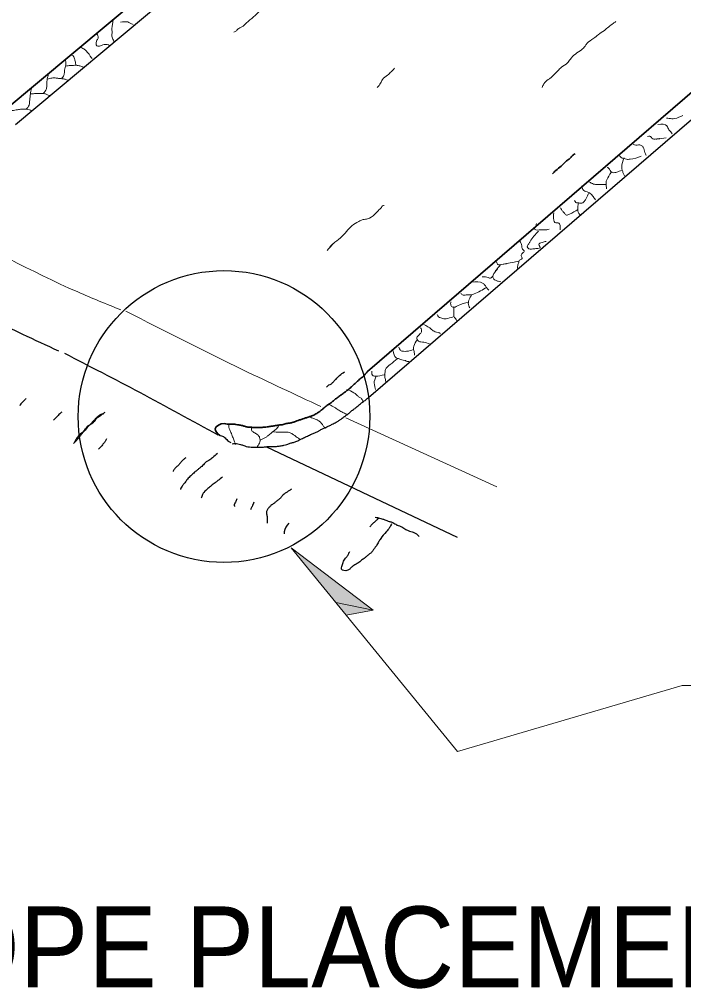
# Model space of a CAD drawing. Extents: x 49 to 419, y -329 to -58.
# Drawn here: x 258.18 to 275.41, y -193.12 to -167.99 of the extents above; entities that cross this region are included whole.
import ezdxf

# ---------------------------------------------------------------- set-up
doc = ezdxf.new("R2010")
doc.units = 0
doc.header["$LTSCALE"] = 0.52
doc.layers.add('1', color=7, linetype='Continuous', lineweight=13)

msp = doc.modelspace()

# ---------------------------------------------------------------- hatches: boundary and pattern name
at = {"layer": '1'}
msp.add_hatch(color=256, dxfattribs=at).paths.add_polyline_path([(265.2278, -181.6892), (267.3582, -183.3092), (266.6542, -183.4413)])

# ---------------------------------------------------------------- linework, layer by layer
at = {"layer": '1', "lineweight": 35}
for p, q in [((297.2219, -137.3858), (257.8072, -170.3358)), ((267.2109, -177.1183), (308.985, -141.1326))]:
    msp.add_line(p, q, dxfattribs=at)
at = {"layer": '1', "lineweight": 25}
for p, q in [((267.2387, -177.7946), (309.2567, -141.5992)), ((285.0596, -148.1656), (258.0776, -170.7218)), ((264.5894, -179.0732), (269.5384, -181.4167))]:
    msp.add_line(p, q, dxfattribs=at)
at = {"layer": '1'}
msp.add_line((266.644, -178.3214), (270.5669, -180.1071), dxfattribs=at)
for points in [[(300.3255, -185.266), (275.3706, -185.266), (269.5427, -186.9739), (265.2278, -181.6892)], [(265.2278, -181.6892), (267.3582, -183.3092), (266.3858, -183.1076)]]:
    msp.add_lwpolyline(points, dxfattribs=at)
msp.add_lwpolyline([(265.2278, -181.6892), (267.3582, -183.3092), (266.6542, -183.4413)], close=True, dxfattribs=at)
at = {"layer": '1', "lineweight": 25}
msp.add_circle((263.4872, -178.2872), 3.7838, dxfattribs=at)
at = {"layer": '1'}
for points in [[(263.7461, -168.3158), (263.8074, -168.2849), (263.8687, -168.2237), (263.93, -168.1932), (264.1138, -168.0398), (264.2978, -167.8864), (264.3895, -167.7944), (264.6042, -167.641), (264.7572, -167.549), (264.8798, -167.4877), (264.9717, -167.3956), (265.0329, -167.3343), (265.125, -167.2422), (265.2168, -167.1504), (265.3394, -167.0584), (265.4315, -166.9971), (265.5233, -166.9358), (265.5846, -166.8742), (265.6767, -166.813), (265.7379, -166.7824), (265.7684, -166.7209), (265.8605, -166.6291), (265.9831, -166.5062)], [(260.6463, -168.5817), (260.5947, -168.4786), (260.5788, -168.4206), (260.5852, -168.3367), (260.5788, -168.2464), (260.582, -168.1822), (260.6012, -168.0821), (260.6078, -168.0015)], [(260.8042, -168.0596), (260.9167, -168.0501), (260.8557, -168.0563), (260.9167, -168.0501), (260.9907, -168.0563), (261.0521, -168.0853), (261.1293, -168.1241)], [(271.7402, -169.7532), (271.7854, -169.6621), (271.8992, -169.5483), (271.9676, -169.5027), (272.0131, -169.4572), (272.0814, -169.3889), (272.1494, -169.3207), (272.2405, -169.2296), (272.3998, -169.1157), (272.4682, -169.0247), (272.6045, -168.8881), (272.7638, -168.7742), (272.8547, -168.6832), (272.9002, -168.6149), (273.0823, -168.4783), (273.1959, -168.3875), (273.3553, -168.2737), (273.5827, -168.0916), (273.6509, -168.0461)], [(260.1893, -168.3657), (260.2245, -168.4558), (260.1923, -168.5236), (260.1697, -168.6074), (260.186, -168.675), (260.2535, -168.6815), (260.3116, -168.6622), (260.3758, -168.6427), (260.4564, -168.6427), (260.5207, -168.6655)], [(259.7447, -168.7138), (259.8478, -168.7523), (259.9218, -168.8168), (259.9863, -168.8908), (260.0248, -168.9554), (260.0637, -169.0037)], [(259.2748, -169.5288), (259.3329, -169.4387), (259.3489, -169.3484), (259.3554, -169.2711), (259.3747, -169.2036), (259.3844, -169.1292), (259.3714, -169.0553)], [(259.6451, -169.1841), (259.6258, -169.0683), (259.6001, -168.9877), (259.5711, -168.9329), (259.5195, -168.9199)], [(259.3779, -169.2036), (259.4423, -169.1906), (259.5068, -169.1873), (259.5808, -169.1808), (259.6581, -169.1778), (259.7482, -169.1971), (259.8352, -169.2228)], [(267.4596, -169.7544), (267.5507, -169.6406), (267.5962, -169.5496), (267.7325, -169.4357), (267.8236, -169.3447), (267.8918, -169.2766), (267.9146, -169.2538)], [(258.7983, -169.9123), (258.8788, -169.79), (258.8886, -169.6837), (258.8981, -169.5676), (258.9111, -169.4935), (258.9337, -169.4032)], [(258.9013, -169.5352), (259.0237, -169.5095), (259.13, -169.5095), (259.2201, -169.5225), (259.2813, -169.5288), (259.3682, -169.5418), (259.439, -169.5643)], [(258.3572, -170.3183), (258.4313, -170.2152), (258.4408, -170.1314), (258.4538, -170.0316), (258.4636, -169.9318), (258.4731, -169.848), (258.4893, -169.7834)], [(258.4603, -169.9253), (258.5472, -169.9156), (258.6437, -169.909), (258.7373, -169.909), (258.8176, -169.9123), (258.8916, -169.9381), (258.9562, -169.9606)], [(257.9032, -170.3603), (258.0288, -170.3473), (258.0996, -170.3376), (258.2059, -170.3183), (258.2669, -170.3151), (258.3572, -170.3183), (258.4378, -170.3313), (258.4956, -170.3571)], [(275.3933, -170.4847), (275.1772, -170.5588), (275.1032, -170.565), (275.0353, -170.5588), (274.9673, -170.5465)], [(274.7452, -170.7133), (274.9798, -170.7503), (275.0291, -170.8492), (275.0787, -170.9047), (275.1157, -170.9605)], [(274.9613, -171.0593), (274.7142, -171.0901), (274.7944, -171.0778), (274.7142, -171.0901), (274.5908, -171.0656), (274.5353, -171.016), (274.4735, -171.0222)], [(274.103, -171.2262), (274.1707, -171.2509), (274.2388, -171.2447), (274.3129, -171.2569), (274.3622, -171.3065), (274.3869, -171.3745), (274.4054, -171.4363), (274.4425, -171.5166)], [(274.3129, -171.5351), (274.0227, -171.6154), (273.9302, -171.6154), (273.8621, -171.5969), (273.7817, -171.5659), (273.7448, -171.4981)], [(273.8683, -171.5784), (273.8066, -171.8256), (273.8188, -171.8996), (273.8436, -171.9737), (273.8746, -172.048)], [(273.8003, -171.9058), (273.677, -171.9492), (273.5782, -171.9614), (273.5226, -171.9304), (273.4856, -171.8748), (273.4298, -171.8193)], [(273.5286, -171.9552), (273.4175, -172.153), (273.399, -172.2208), (273.4052, -172.3074), (273.4112, -172.3817)], [(272.7691, -172.3012), (272.8187, -172.4247), (272.942, -172.4742), (273.0285, -172.536), (273.0656, -172.5856), (273.1211, -172.6658)], [(273.3868, -172.2703), (273.1829, -172.2703), (273.0718, -172.2581), (273.0163, -172.2333), (272.9482, -172.1838)], [(272.942, -172.5052), (272.8249, -172.7214), (272.7691, -172.7584), (272.7076, -172.7524), (272.6148, -172.7337), (272.5777, -172.6844)], [(266.1659, -173.9787), (266.3026, -173.8194), (266.2342, -173.8877), (266.3026, -173.8194), (266.4163, -173.7283), (266.5983, -173.569), (266.7348, -173.4096), (266.8032, -173.3413), (266.985, -173.2275), (267.0988, -173.182), (267.2124, -173.1592), (267.3945, -173.0454), (267.4628, -172.9771), (267.5081, -172.9316), (267.5537, -172.886), (267.6219, -172.8177), (267.6447, -172.8177)], [(272.6703, -172.9191), (272.4482, -173.0427), (272.3741, -173.0614), (272.3186, -173.0118), (272.2627, -172.9501), (272.2197, -172.876)], [(272.6828, -172.7337), (272.6703, -172.9563), (272.6891, -173.0181), (272.7261, -173.0674)], [(272.0406, -173.0056), (272.0406, -173.191), (272.0714, -173.2527), (272.1765, -173.2712), (272.2072, -173.3641), (272.2072, -173.4444)], [(256.15, -173.2512), (259.6909, -175.0557), (260.8129, -175.5235)], [(271.9232, -173.4319), (271.8615, -173.4444), (271.7627, -173.4444), (271.6206, -173.4504), (271.5465, -173.4319), (271.5651, -173.3641), (271.5958, -173.2837)], [(271.6453, -173.4814), (271.4292, -173.7471), (271.3922, -173.8089), (271.3552, -173.8829), (271.3922, -173.9387), (271.4663, -173.9447), (271.528, -173.9387), (271.6268, -173.9262), (271.6887, -173.9139), (271.6576, -173.8274), (271.7379, -173.7718), (271.843, -173.7471)], [(271.1637, -173.7408), (271.2131, -173.8584), (271.2316, -173.9447), (271.2748, -173.9942), (271.2316, -174.0498), (271.2008, -174.1178), (271.2253, -174.1919), (271.1697, -174.2229), (271.1327, -174.2847), (271.108, -174.3713), (271.102, -174.4391)], [(270.6634, -174.3465), (270.5401, -174.5133), (270.5832, -174.4701), (270.5401, -174.5133), (270.4783, -174.5999), (270.4661, -174.6925), (270.5276, -174.7542), (270.6019, -174.779), (270.6697, -174.7912)], [(271.1268, -174.2599), (270.6882, -174.3465), (270.8303, -174.3217), (270.6882, -174.3465), (270.5894, -174.3465), (270.5587, -174.2784)], [(270.4598, -174.6492), (270.4165, -174.6925), (270.3363, -174.6863), (270.2744, -174.6677), (270.1819, -174.6677)], [(269.9164, -174.8038), (270.2067, -174.8346), (270.2684, -174.8963), (270.3177, -174.9707), (270.361, -175.0137)], [(270.2992, -174.9397), (269.9783, -175.1065), (269.8917, -175.1312), (269.7992, -175.1312), (269.6881, -175.1372), (269.6322, -175.0942)], [(269.8979, -175.1497), (269.8547, -175.2363), (269.8299, -175.3042), (269.8299, -175.3907), (269.8609, -175.4647)], [(269.8362, -175.3289), (269.5459, -175.4154), (269.4223, -175.4525), (269.3731, -175.3969), (269.3731, -175.3104)], [(269.4534, -175.434), (269.4472, -175.6071), (269.4534, -175.6874), (269.4904, -175.7429), (269.5212, -175.7985)], [(260.9375, -175.5548), (263.9915, -177.0826), (265.9993, -178.0252)], [(269.4594, -175.6934), (269.2928, -175.7429), (269.2125, -175.7552), (269.1137, -175.7307), (269.0519, -175.6997), (269.0211, -175.6441)], [(268.6754, -175.8972), (268.8727, -176.0271), (268.9656, -176.0889), (269.0396, -176.1074), (269.1074, -176.1384)], [(268.8173, -176.4041), (268.6691, -176.3608), (268.5333, -176.3298), (268.49, -176.2495), (268.5766, -176.1384), (268.6136, -176.0767), (268.6011, -176.0086), (268.5888, -175.9838)], [(268.5025, -176.2991), (268.4097, -176.4597), (268.4037, -176.5277), (268.4222, -176.6202), (268.4282, -176.6946)], [(267.8726, -176.5832), (267.9529, -176.7623), (268.0332, -176.7933), (268.101, -176.8182), (268.1751, -176.8304), (268.2431, -176.8614), (268.2801, -176.8614)], [(268.4037, -176.5525), (268.2246, -176.5957), (268.1442, -176.5957), (268.0702, -176.571), (268.0269, -176.4907)], [(267.9774, -176.7901), (267.7983, -176.9385), (267.675, -177.0683), (267.6624, -177.1608), (267.6564, -177.2474), (267.681, -177.3525), (267.6873, -177.408)], [(267.6439, -177.2042), (267.323, -177.1919), (267.323, -177.1116)], [(267.4341, -177.2414), (267.3847, -177.4266), (267.4033, -177.5193), (267.4155, -177.5874)], [(266.6778, -177.5824), (266.8574, -177.6695), (266.9212, -177.7215), (266.979, -177.7738), (267.0428, -177.8143), (267.0891, -177.8781), (267.0891, -177.9304)], [(266.1968, -177.9652), (266.3301, -178.0347), (266.3936, -178.0752), (266.4459, -178.1103), (266.5444, -178.168), (266.637, -178.2146), (266.7066, -178.2378)], [(265.7039, -178.2898), (265.82, -178.3422), (265.8837, -178.3654), (265.9476, -178.4002), (266.0111, -178.4582), (266.0634, -178.5277), (266.1039, -178.5858), (266.1154, -178.5973)], [(263.6175, -178.4698), (263.6117, -178.5335), (263.6235, -178.5973), (263.6522, -178.6727), (263.6813, -178.7307), (263.7218, -178.841), (263.7626, -178.9396), (263.7856, -179.0091)], [(264.2029, -178.5683), (264.2087, -178.6553), (264.2842, -178.7134), (264.371, -178.7712), (264.4115, -178.835), (264.4172, -178.9453), (264.3942, -179.0033), (264.3537, -179.0729), (264.3537, -179.0962)], [(264.4233, -178.8988), (264.5624, -178.8293), (264.6259, -178.7887), (264.7883, -178.6553), (264.8406, -178.6146), (264.9041, -178.5277)], [(264.771, -178.6844), (265.0607, -178.6959), (265.1823, -178.7017), (265.2636, -178.7422), (265.3214, -178.7829), (265.4027, -178.841), (265.478, -178.8815)]]:
    msp.add_spline(points, degree=3, dxfattribs=at)
at = {"layer": '1', "lineweight": 35}
for points in [[(272.0058, -171.9979), (272.0969, -171.9068), (272.2332, -171.7931), (272.3016, -171.7248), (272.3698, -171.6564), (272.4382, -171.6109), (272.5064, -171.5427), (272.5517, -171.4971), (272.5972, -171.4743)], [(263.3776, -178.7757), (263.2577, -178.6066), (263.4902, -178.4698), (263.5655, -178.4812), (263.664, -178.4812), (263.7974, -178.493), (263.8727, -178.5045), (263.9652, -178.522), (264.0408, -178.5451), (264.1218, -178.5626), (264.2262, -178.5683), (264.3247, -178.5741), (264.4348, -178.5741), (264.5276, -178.5626), (264.6087, -178.5568), (264.713, -178.5392), (264.7998, -178.5277), (264.9101, -178.5102), (265.0202, -178.493), (265.1302, -178.464), (265.2171, -178.4522), (265.2984, -178.4292), (265.3794, -178.4002), (265.449, -178.3769), (265.536, -178.3479), (265.6056, -178.3247), (265.6924, -178.2957), (265.7677, -178.2726), (265.872, -178.2203), (265.9533, -178.168), (266.0286, -178.1103), (266.0867, -178.058), (266.1387, -178.0174), (266.2197, -177.9594), (266.2892, -177.9071), (266.3588, -177.8491), (266.4459, -177.7852), (266.5327, -177.7215), (266.6198, -177.6577), (266.6951, -177.5997), (266.7761, -177.5301), (266.8457, -177.4663), (266.927, -177.3967), (266.9733, -177.3505), (267.0195, -177.3098), (267.1008, -177.2459), (267.1528, -177.1879), (267.2109, -177.1183), (267.2224, -177.1068)]]:
    msp.add_spline(points, degree=3, dxfattribs=at)
at = {"layer": '1', "lineweight": 25}
for points in [[(256.6328, -175.3539), (258.2574, -176.1472), (259.1923, -176.5837)], [(259.3482, -176.646), (261.2927, -177.6579), (263.3293, -178.7662)], [(266.1497, -177.5291), (266.211, -177.4678), (266.2722, -177.4371), (266.3336, -177.3757), (266.3948, -177.3145), (266.4869, -177.2224), (266.6095, -177.1303)], [(258.3495, -177.8161), (258.2844, -177.8918), (258.2197, -177.9569), (258.1872, -178.0109)], [(263.6988, -178.9916), (263.7683, -178.9858), (263.8494, -178.9976), (263.9189, -179.0148), (264, -179.0381), (264.0638, -179.0614), (264.2377, -179.0787), (264.319, -179.0787), (264.4172, -179.0844), (264.5158, -179.0787), (264.6029, -179.0672), (264.6898, -179.0672), (264.771, -179.0672), (264.8521, -179.0614), (264.9449, -179.0497), (265.0432, -179.0323), (265.1187, -179.0148), (265.2056, -178.9801), (265.2866, -178.9568), (265.3737, -178.9278), (265.4317, -178.8988), (265.4952, -178.8697), (265.5533, -178.841), (265.6518, -178.7944), (265.7562, -178.7422), (265.8433, -178.7074), (265.9185, -178.6727), (265.9823, -178.6378), (266.0634, -178.5973), (266.1329, -178.5683), (266.214, -178.5277), (266.2953, -178.487), (266.3936, -178.435), (266.4632, -178.3942), (266.5269, -178.3537), (266.5793, -178.3132), (266.6545, -178.2551), (266.7356, -178.1971), (266.8052, -178.1333), (266.8864, -178.0752), (266.9443, -178.0232), (267.0255, -177.9594), (267.0891, -177.9071), (267.1646, -177.8548), (267.2399, -177.791), (267.2978, -177.7447)], [(259.2806, -178.1736), (259.2266, -178.2168), (259.1833, -178.2603), (259.129, -178.3144), (259.0643, -178.3794)], [(260.3958, -178.1843), (260.3311, -178.2278), (260.2335, -178.3037), (260.1687, -178.3469), (260.1037, -178.4338), (260.0386, -178.4878), (259.9628, -178.542), (259.8545, -178.6719), (259.7897, -178.7154), (259.6922, -178.813), (259.6381, -178.8995), (259.6056, -178.9538)], [(259.5838, -178.9863), (259.6488, -178.9213), (259.7139, -178.8452), (259.7679, -178.7804), (259.8977, -178.6071), (259.9413, -178.542), (260.0061, -178.4988), (260.0712, -178.4338), (260.1362, -178.3687), (260.1795, -178.3144), (260.2335, -178.2711), (260.2986, -178.2278), (260.3636, -178.2168)], [(260.4394, -178.867), (260.4068, -178.9321), (260.3636, -178.9863), (260.2986, -179.0622), (260.2335, -179.1379)], [(263.3628, -178.7747), (263.4709, -178.8072), (263.5577, -178.8833), (263.601, -178.9266), (263.6658, -178.9591)], [(262.4965, -179.3546), (262.4425, -179.3978), (262.3774, -179.4629), (262.3342, -179.5172), (262.2801, -179.5712), (262.2151, -179.6362), (262.1718, -179.7013), (262.1718, -179.7121)], [(263.3196, -179.2463), (263.1895, -179.3546), (263.0922, -179.4304), (263.0271, -179.4629), (262.9513, -179.5387), (262.908, -179.5822), (262.854, -179.6255), (262.7998, -179.6687), (262.7239, -179.7338), (262.6807, -179.7771), (262.6048, -179.8422), (262.5182, -179.9398), (262.4532, -180.0263), (262.3992, -180.0913), (262.3667, -180.1456), (262.3559, -180.1782)], [(263.4494, -179.8529), (263.3303, -179.9505), (263.2545, -180.0048), (263.1572, -180.0806), (263.0704, -180.1563), (262.9621, -180.2539), (262.908, -180.3622), (262.8972, -180.4055)], [(265.2358, -180.1727), (265.1711, -180.2159), (265.106, -180.2592), (264.9977, -180.346), (264.9544, -180.4), (264.9003, -180.4433), (264.8353, -180.4976), (264.7812, -180.5408), (264.7055, -180.5952), (264.6512, -180.6492), (264.6079, -180.7142), (264.5862, -180.79), (264.6079, -180.8768), (264.6079, -180.9527), (264.6079, -181.0284), (264.6079, -181.0503)], [(263.8174, -180.4218), (263.7851, -180.5083), (263.7526, -180.5952), (263.7633, -180.6167)], [(264.2614, -180.5083), (264.2182, -180.6167), (264.1857, -180.6817), (264.1749, -180.7035)], [(267.4988, -180.9309), (267.4448, -180.9744), (267.4015, -181.0177), (267.3365, -181.0717), (267.2824, -181.1368), (267.2717, -181.1478)], [(267.4122, -180.8983), (267.5206, -180.9201), (267.5857, -180.9419), (267.6614, -180.9634), (267.7697, -181.0069), (267.8456, -181.0284), (267.9429, -181.0828), (268.0079, -181.1153), (268.0727, -181.1368), (268.127, -181.1693), (268.1811, -181.2018), (268.2678, -181.2451), (268.3977, -181.2886), (268.4627, -181.3212), (268.5275, -181.3752), (268.5493, -181.3969)], [(265.1711, -181.0503), (265.052, -181.2776), (265.052, -181.3319)], [(267.8346, -181.0717), (267.7805, -181.1693), (267.694, -181.2776), (267.5532, -181.451), (267.4988, -181.5377), (267.4666, -181.5918), (267.4122, -181.6787), (267.369, -181.7327), (267.3257, -181.7978), (267.2607, -181.852), (267.1959, -181.906), (267.1416, -181.9496), (267.0551, -182.0146), (266.9575, -182.0904), (266.8817, -182.1337), (266.8277, -182.1662), (266.7626, -182.2312), (266.6978, -182.2745), (266.5352, -182.242), (266.5462, -182.177), (266.5785, -182.0687), (266.6435, -181.9603), (266.6978, -181.8953), (266.7301, -181.8195), (266.7518, -181.7869)]]:
    msp.add_spline(points, degree=3, dxfattribs=at)

# ---------------------------------------------------------------- texts
at = {"layer": '1', "width": 0.95}
msp.add_text('DETAIL OF SLOPE PLACEMENT', height=2.101, dxfattribs=at).set_placement((238.3094, -193.0927))

doc.saveas('drawing.dxf')
